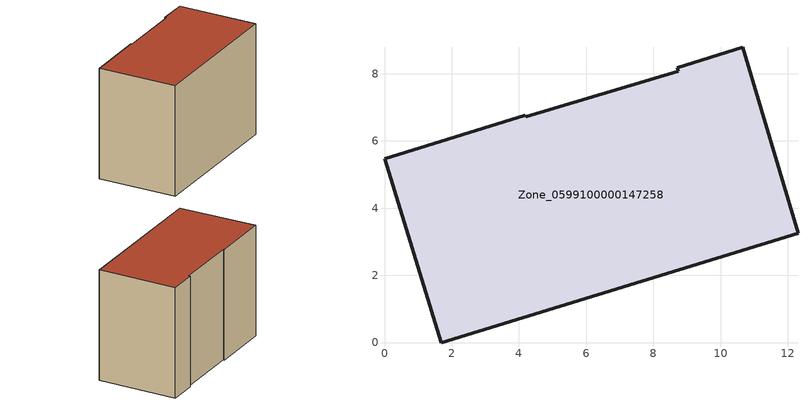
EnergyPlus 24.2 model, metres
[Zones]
Zone_0599100000147258
 floor ground (C_G): 8.71,8.17 10.66,8.78 12.3,3.26 1.69,0 0,5.46 4.19,6.76 4.21,6.71 8.74,8.07 z0
 wall outside (C_F): 1.69,0 12.3,3.26 10.66,8.78 8.71,8.17 8.74,8.07 4.21,6.71 4.19,6.76 0,5.46 1.69,0 z0:8.05
 roof outside (C_R): 10.66,8.78 8.71,8.17 8.74,8.07 4.21,6.71 4.19,6.76 0,5.46 1.69,0 12.3,3.26 z8.05
[BUILDING]
Pand.0599100000147258: North Axis=0; Terrain=City; Loads Convergence Tolerance Value=0.04; Temperature Convergence Tolerance Value=0.4; Solar Distribution=FullExterior; Maximum Number of Warmup Days=25; Minimum Number of Warmup Days=1
[Site:Location]
Rotterdam.The.Hague.AP_ZH_NLD Design_Conditions: Latitude=51.96; Longitude=4.45; Time Zone=1; Elevation=-4.5
[SITE:GROUNDTEMPERATURE:BUILDINGSURFACE]
18, 18, 18, 18, 18, 18, 18, 18, 18, 18, 18, 18
[MATERIAL] Thermal Absorptance=0.9; Solar Absorptance=0.7; Visible Absorptance=0.7
Name | Roughness | Thickness | Conductivity | Density | Specific Heat
G.TC.1975-1991 | MediumSmooth | 0.15 | 0.288461 | 540 | 1210
F.TC.1975-1991 | Rough | 0.3 | 0.230769 | 1920 | 840
R.TC.1975-1991 | MediumRough | 0.2 | 0.153846 | 1500 | 1000
[CONSTRUCTION]
C_G: G.TC.1975-1991
C_F: F.TC.1975-1991
C_R: R.TC.1975-1991
[ZONE]
Zone_0599100000147258: Type=1; Multiplier=1; Ceiling Height=Autocalculate; Volume=Autocalculate; Floor Area=autocalculate; Part of Total Floor Area=Yes
[ZONEINFILTRATION:DESIGNFLOWRATE]
Infil_Zone_0599100000147258: Zone or ZoneList or Space or SpaceList=Zone_0599100000147258; Schedule=AlwaysOn; Design Flow Rate Calculation Method=Flow/Area; Flow Rate per Floor Area=0.003; Constant Term Coefficient=1; Temperature Term Coefficient=0; Velocity Term Coefficient=0; Velocity Squared Term Coefficient=0
[HVACTEMPLATE:ZONE:IDEALLOADSAIRSYSTEM]
Zone_0599100000147258: Maximum Heating Supply Air Temperature=50; Minimum Cooling Supply Air Temperature=13; Maximum Heating Supply Air Humidity Ratio=0.0156; Minimum Cooling Supply Air Humidity Ratio=0.0077; Heating Limit=NoLimit; Cooling Limit=NoLimit; Dehumidification Control Type=ConstantSensibleHeatRatio; Cooling Sensible Heat Ratio=0.7; Dehumidification Setpoint=60; Humidification Control Type=None; Humidification Setpoint=30; Outdoor Air Method=None; Outdoor Air Flow Rate per Person=0.00944; Outdoor Air Flow Rate per Zone Floor Area=0; Outdoor Air Flow Rate per Zone=0; Demand Controlled Ventilation Type=None; Outdoor Air Economizer Type=NoEconomizer; Heat Recovery Type=None; Sensible Heat Recovery Effectiveness=0.7; Latent Heat Recovery Effectiveness=0.65
[ZONECONTROL:THERMOSTAT]
ThermostatControl_Zone_0599100000147258: Zone or ZoneList=Zone_0599100000147258; Control Type Schedule=DualSetpointControlType; Control 1=Thermostat_Zone_0599100000147258; Temperature Difference Between Cutout And Setpoint=0
[THERMOSTATSETPOINT:DUALSETPOINT]
Thermostat_Zone_0599100000147258: Heating Setpoint Temperature Schedule=HeatingSetpoint_Zone_0599100000147258; Cooling Setpoint Temperature Schedule=CoolingSetpoint_Zone_0599100000147258
[SCHEDULE:COMPACT]
HeatingSetpoint_Zone_0599100000147258: Through: 12/31, For: AllDays, Until: 24:00, 21
CoolingSetpoint_Zone_0599100000147258: Through: 12/31, For: AllDays, Until: 24:00, 24
DualSetpointControlType: Through: 12/31, For: AllDays, Until: 24:00, 4
AlwaysOn: Through: 12/31, For: AllDays, Until: 24:00, 1
